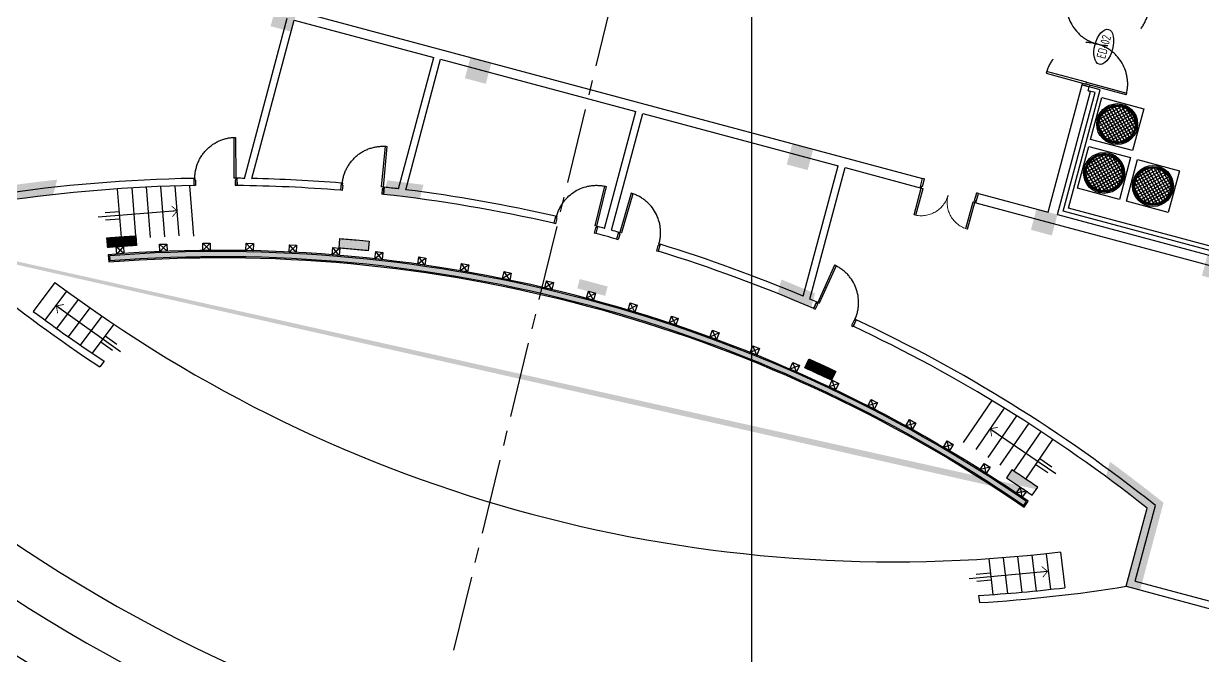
# Model space of a CAD drawing. Header units: inches. Extents: x 6322 to 85903, y -36042 to 7673.
# Drawn here: x 66596 to 67576, y 1919 to 2444 of the extents above; entities that cross this region are included whole.
import ezdxf
from ezdxf.enums import TextEntityAlignment as Align

# ---------------------------------------------------------------- set-up
doc = ezdxf.new("R2010")
doc.units = ezdxf.units.IN
doc.header["$LTSCALE"] = 10
for name, pattern in [('Amconstr', [9999, 9999, 0]), ('CENTER', [2, 1.25, -0.25, 0.25, -0.25]), ('HIDDEN', [9.524999999999995, 6.349999999999998, -3.174999999999998])]:
    doc.linetypes.add(name, pattern=pattern)
for name, color, linetype in [('06--LINE-1', 9, 'Continuous'), ('06--LINE-2', 2, 'Continuous'), ('06--LINE-3', 3, 'Continuous'), ('08--WINREF', 7, 'Continuous'), ('08--WINREF-1', 1, 'Continuous'), ('E--CONCRETE-1', 6, 'Continuous'), ('E--CONCRETE-SHADE', 253, 'Continuous'), ('F--BLOCKWALL-3', 4, 'Continuous'), ('H--CLADDING-1', 1, 'Continuous'), ('HATCH', 251, 'Continuous'), ('L--DOORS-1', 1, 'Continuous'), ('M--STAIR', 2, 'Continuous'), ('ROAD CL', 251, 'CENTER'), ('WALL', 4, 'Continuous')]:
    doc.layers.add(name, color=color, linetype=linetype)
doc.layers.add('OPENING', color=2, linetype='Continuous', lineweight=15)
doc.styles.add('ISO', font='isocp2.shx', dxfattribs={"width": 0.8})
doc.styles.add('STANDARD BLOWUP', font='times.ttf', dxfattribs={"width": 0.85})
doc.dimstyles.new('3-32', dxfattribs={"dimscale": 1.5, "dimtxt": 8, "dimasz": 3, "dimexe": 4, "dimexo": 4, "dimgap": 3, "dimtad": 1, "dimdec": 0, "dimzin": 3, "dimdsep": 46, "dimlunit": 4, "dimtxsty": 'STANDARD BLOWUP', "dimblk": 'DOT', "dimcen": 0.09375, "dimclrd": 8, "dimclre": 8, "dimclrt": 2, "dimadec": 0, "dimazin": 0, "dimtfac": 1, "dimtdec": 0, "dimtix": 1, "dimtofl": 0, "dimtmove": 2, "dimatfit": 0, "dimldrblk": 'DIM AERO', "dimfxl": 0.1875, "dimfrac": 2, "dimtolj": 1, "dimtzin": 3, "dimarcsym": 0})

# ---------------------------------------------------------------- blocks, each defined once
blk = doc.blocks.new('D36')
for p, q in [((0, 0), (1, 0)), ((0, 0), (0, -6)), ((1, 0), (1.000000000000025, -1.5)), ((0, -6), (1.500000000000025, -6)), ((1.000000000000025, -1.5), (1.5, -1.5)), ((1.500000000000025, -1.5), (1.5, -6)), ((34.49999999999999, -1.5), (34.49999999999999, -6)), ((34.49999999999999, -1.5), (35, -1.5)), ((34.50000000000004, -6), (36, -6)), ((35, -9e-16), (35, -1.5)), ((35, -9e-16), (36, -9e-16)), ((36, -9e-16), (36, -6))]:
    blk.add_line(p, q)
for points in [[(1, 34), (1, 0), (2.5, 0)], [(2.500000000000023, 33.96689564855757), (2.5, 0)]]:
    blk.add_lwpolyline(points)
at = {"color": 8, "linetype": 'HIDDEN'}
blk.add_arc((1, 0), 34, 0, 90, dxfattribs=at)
blk = doc.blocks.new('DD72')
for points in [[(1.500000000000025, 31.49999999999999), (1.500000000000025, -3), (3.000000000000023, -3), (3.00000000000005, 31.46737587922815)], [(70.5, 31.49999999999999), (70.5, -3), (69, -3), (68.99999999999997, 31.46737587922815)]]:
    blk.add_lwpolyline(points)
for points in [[(1.500000000000025, -6), (0, -6), (0, 0), (1.500000000000025, 0)], [(72, 0), (70.5, 0), (70.5, -6), (72, -6)]]:
    blk.add_lwpolyline(points, close=True)
at = {"color": 8, "linetype": 'HIDDEN'}
for points in [[(1.500000000000025, -37.5), (1.500000000000025, -3), (3.000000000000023, -3), (3.00000000000005, -37.46737587922815)], [(70.5, -37.5), (70.5, -3), (69, -3), (68.99999999999997, -37.46737587922815)]]:
    blk.add_lwpolyline(points, dxfattribs=at)
for centre, start, end in [((1.500000000000027, -3), 270, 90), ((70.5, -3), 90, 270)]:
    blk.add_arc(centre, 34.49999999999999, start, end, dxfattribs=at)
blk = doc.blocks.new('*U202')
at = {"layer": 'H--CLADDING-1'}
for p, q in [((6.000000000004849, -5.20375e-11), (11.9999999899472, 6.060607606409527)), ((5.999999999985898, 6.015151611689791), (12.00000000002578, 2.50826e-11))]:
    blk.add_line(p, q, dxfattribs=at)
blk.add_lwpolyline([(12.00000000000642, 6.060607606507231), (12.00000000002578, 2.50826e-11), (6.000000000004849, -5.20375e-11), (5.999999999985898, 6.015151611689791)], close=True, dxfattribs=at)
blk = doc.blocks.new('*U201')
at = {"color": 0, "linetype": 'ByBlock', "lineweight": -2}
for p, rotation in [((623975.3152037442, -180935.3626000223), 108.5420449556431), ((623986.2469837008, -180969.6612590429), 106.8145340155504), ((623996.139821421, -181004.2738808084), 105.0870230754574), ((624004.9847243244, -181039.169002477), 103.3595121353645), ((624012.7736524022, -181074.314904415), 101.6320011952716), ((624019.4995255261, -181109.6796390295), 99.90449025517871), ((624025.1562298832, -181145.2310598092), 98.17697931508579), ((624029.7386235348, -181180.9368505448), 96.44946837499329), ((624033.2425410891, -181216.7645547053), 94.72195743490079), ((624035.664797488, -181252.6816049402), 92.99444649480851), ((624037.003190903, -181288.6553526835), 91.26693555471581), ((624037.2565047356, -181324.6530978315), 89.53942461462331), ((624036.4245087237, -181360.6421184666), 87.81191367453083), ((624034.5079591508, -181396.5897006018), 86.08440273443813), ((624031.508598159, -181432.4631679179), 84.35689179434542), ((624027.4291521645, -181468.2299114657), 82.6293808542527), ((624022.27332938, -181503.857419308), 80.90186991416043), ((624016.0458164437, -181539.3133060726), 79.17435897406793), ((624008.7522741593, -181574.5653423908), 77.44684803397524), ((624000.3993323501, -181609.5814841938), 75.71933709388252), ((623990.9945838324, -181644.3299018406), 73.99182615378982), ((623980.5465775141, -181678.7790090512), 72.26431521369712), ((623969.0648106235, -181712.8974916186), 70.5368042736042)]:
    blk.add_blockref('*U202', p, dxfattribs=dict(at, rotation=rotation))
blk = doc.blocks.new('COL30')
at = {"layer": 'E--CONCRETE-SHADE'}
h = blk.add_hatch(dxfattribs=at)
h.set_pattern_fill('ANSI37', color=256, scale=20)
h.set_pattern_definition([(45, (0, 0), (-1.767766952966368, 1.767766952966368), []), (135, (0, 0), (-1.767766952966368, -1.767766952966368), [])])
edge = h.paths.add_edge_path()
edge.add_arc((-9e-16, 0), 15, 0, 360)
at = {"layer": '06--LINE-1', "linetype": 'ByBlock'}
for radius in [17, 16, 15.5]:
    blk.add_circle((0, 0), radius, dxfattribs=at)
at = {"layer": '06--LINE-2'}
blk.add_lwpolyline([(-18, 18), (18, 18), (18, -18), (-18, -18)], close=True, dxfattribs=at)
at = {"layer": 'E--CONCRETE-1'}
blk.add_circle((0, 0), 15, dxfattribs=at)
blk = doc.blocks.new('CUR-WALL')
at = {"layer": '08--WINREF-1'}
blk.add_ellipse((0, 0), major_axis=(499.9999899999512, 0), ratio=0.5000000000000001, dxfattribs=at)
at = {"layer": '08--WINREF', "style": 'ISO', "width": 0.8}
blk.add_attdef('CUR-WALL', text='', height=249.9999949999756, dxfattribs=at).set_placement((0, -1.81899e-11), align=Align.MIDDLE)
blk = doc.blocks.new('_Dot')
at = {"color": 0, "linetype": 'ByBlock', "lineweight": -2}
blk.add_line((-0.5, 0), (-1, 0), dxfattribs=at)
at = {"color": 0, "linetype": 'ByBlock', "const_width": 0.5}
blk.add_lwpolyline([(-0.25, 0, 1), (0.25, 0, 1)], format="xyb", close=True, dxfattribs=at)
blk = doc.blocks.new('DIM AERO')
blk.add_line((0, 0), (-1.209801359381994, 0))
at = {"color": 0, "linetype": 'ByBlock', "const_width": 0.15}
blk.add_lwpolyline([(-1, -1), (0, 0), (-1, 1)], dxfattribs=at)
blk = doc.blocks.new('A$C43620445')
at = {"color": 8, "linetype": 'HIDDEN'}
for centre, start, end in [((22.99997921788599, 46.99998246831819), 180, 270), ((22.99997921788599, 0.9999824683181942), 90, 180)]:
    blk.add_arc(centre, 23, start, end, dxfattribs=at)
at = {"layer": 'L--DOORS-1'}
for p, q in [((22.99997921788599, 47.99998246831819), (30.99997921800241, 47.99998246831819)), ((22.99997921788599, 46.99998246831819), (22.99997921788599, 47.99998246831819)), ((22.99997921788599, 46.99998246831819), (24.49997921788599, 46.99998246831819)), ((24.49997921788599, 46.49998246831819), (24.49997921788599, 46.99998246831819)), ((24.49997921788599, 46.49998246831819), (30.99997921800241, 46.49998246831819)), ((30.99997921800241, 46.49998246831819), (30.99997921800241, 47.99998246831819)), ((22.99997921788599, -1.753168180584908e-05), (22.99997921788599, 0.9999824683181942)), ((22.99997921788599, 0.9999824683181942), (24.49997921788599, 0.9999824683181942)), ((24.49997921788599, 0.9999824683181942), (24.49997921788599, 1.499982468318194)), ((24.49997921788599, 1.499982468318194), (30.99997921800241, 1.499982468318194)), ((30.99997921800241, -1.753168180584908e-05), (30.99997921800241, 1.499982468318194)), ((22.99997921788599, -1.753168180584908e-05), (30.99997921800241, -1.753168180584908e-05))]:
    blk.add_line(p, q, dxfattribs=at)
for points in [[(-2.078211400657892e-05, 46.99998246831819), (22.99997921788599, 46.99998246831819), (22.99997921788599, 45.49998246831819)], [(0.0489443828118965, 45.49998246831819), (22.99997921788599, 45.49998246831819)], [(-2.078211400657892e-05, 0.9999824683181942), (22.99997921788599, 0.9999824683181942), (22.99997921788599, 2.499982468318194)], [(0.0489443828118965, 2.499982468318194), (22.99997921788599, 2.499982468318194)]]:
    blk.add_lwpolyline(points, dxfattribs=at)
blk = doc.blocks.new('A$C2b783d29')
at = {"layer": 'HATCH'}
h = blk.add_hatch(dxfattribs=at)
h.set_pattern_fill('ANSI31', color=256)
h.set_pattern_definition([(45, (-635246.3664659212, 172387.9338582636), (-0.0883883476483184, 0.0883883476483185), [])])
h.paths.add_polyline_path([(246.4999999987194, 1665.179221980623), (246.4999999987194, 1695.179221980623), (258.4999999987194, 1695.179221980623), (258.4999999987194, 1665.179221980623)])
h.paths.add_polyline_path([(246.4999999987194, 1459.679233626521), (246.4999999987194, 1489.679233626521), (258.4999999987194, 1489.679233626521), (258.4999999987194, 1459.679233626521)])
h.paths.add_polyline_path([(246.4999999982538, 1330.84588837545), (246.4999999982538, 1360.84588837545), (258.4999999982538, 1360.84588837545), (258.4999999982538, 1330.84588837545)])
h.paths.add_polyline_path([(246.4999999982538, 719.5125551765959), (246.4999999982538, 749.5125551765959), (258.4999999982538, 749.5125551765959), (258.4999999982538, 719.5125551765959)])
h.paths.add_polyline_path([(246.499999998603, 385.1792219791096), (246.499999998603, 415.1792219791096), (258.499999998603, 415.1792219791096), (258.499999998603, 385.1792219791096)])
edge = h.paths.add_edge_path()
edge.add_arc((693.9840206651716, 1040.179221983621), 1194.0000002085, 359.4241533257825, 360.0000000001298)
edge.add_arc((693.9840252458816, 1040.179222000676), 1193.99999562779, 359.9999999993115, 360.5758466758764)
edge.add_line((1887.923717843252, 1052.179221986415), (1895.924119214644, 1052.179221986415))
edge.add_arc((693.9840163842309, 1040.179221960105), 1202.00000448944, 9.059135663846973e-10, 0.5720139556261188, ccw=False)
edge.add_arc((2988.069462871295, 1034.179221982718), 1092.101924100083, 179.6852158221479, 180.314784177852)
edge.add_line((1895.984020873671, 1028.179221986327), (1887.923717843485, 1028.179221986327))
edge = h.paths.add_edge_path()
edge.add_line((1869.026823618915, 1252.099989523325), (1876.899807221955, 1253.51989416359))
edge.add_arc((693.9840204960201, 1040.179221920465), 1202.000000382107, 9.574124062575777, 10.223481627713284, ccw=False)
edge.add_arc((693.9840260014171, 1040.179222818493), 1201.99999480403, 9.055294267303395, 9.57412406401329, ccw=False)
edge.add_line((1881.003387809731, 1229.359090143407), (1873.103092522244, 1228.099989523325))
edge.add_arc((693.9840182695771, 1040.179221548402), 1194.000002639578, 9.055294269088625, 9.638882286208437)
edge.add_arc((693.9840209453832, 1040.179221987637), 1193.999999928002, 9.638882286928089, 10.22348162836149)
h.paths.add_polyline_path([(546.5, 902.6791611286462), (564.5, 902.6791611286462), (564.5, 884.6791611286462), (546.5, 884.6791611286462)])
h.paths.add_polyline_path([(546.4999999951106, 743.5125547708303), (564.4999999951106, 743.5125547708303), (564.4999999951106, 725.5125547708303), (546.4999999951106, 725.5125547708303)])
h.paths.add_polyline_path([(546.4999999951106, 604.1792219799245), (564.4999999951106, 604.1792219799245), (564.4999999951106, 586.1792219798081), (546.4999999951106, 586.1792219798081)])
h.paths.add_polyline_path([(546.5, 1177.679221573402), (564.5, 1177.679221573402), (564.5, 1195.679221573519), (546.5, 1195.679221573519)])
h.paths.add_polyline_path([(546.4999999951106, 1336.84588837545), (564.4999999951106, 1336.84588837545), (564.4999999951106, 1354.845888375508), (546.4999999951106, 1354.845888375508)])
h.paths.add_polyline_path([(546.4999999951106, 1504.012555177731), (564.4999999951106, 1504.012555177731), (564.4999999951106, 1522.012555177731), (546.4999999951106, 1522.012555177731)])
h.paths.add_polyline_path([(246.4999999981374, 1169.67922157314), (246.4999999981374, 1181.67922157314), (302.4999546227045, 1181.67922157314), (302.4999546227045, 1169.67922157314)])
h.paths.add_polyline_path([(246.4999999981374, 898.6791611283261), (246.4999999981374, 910.6791611283261), (302.4999546227045, 910.6791611283261), (302.4999546227045, 898.6791611283261)])
h.paths.add_polyline_path([(2029.499999998137, 385.1792215720343), (2050.499999998137, 385.1792215720343), (2050.499999998137, 406.1792215720343), (2029.499999998137, 406.1792215720343)])
h.paths.add_polyline_path([(2029.499999998021, 1695.179221979924), (2050.499999998021, 1695.179221979924), (2050.499999998021, 1674.179221979924), (2029.499999998021, 1674.179221979924)])
h.paths.add_polyline_path([(1843.494646061794, 1695.179221979924), (1864.49464606191, 1695.179221979924), (1864.49464606191, 1674.179221979924), (1843.494646061794, 1674.179221979924)])
h.paths.add_polyline_path([(1574.497323030839, 1695.179221979924), (1595.497323030839, 1695.179221979924), (1595.497323030839, 1674.179221979924), (1574.497323030839, 1674.179221979924)])
h.paths.add_polyline_path([(1403.00002662302, 1695.179221979924), (1424.00002662302, 1695.179221979924), (1424.00002662302, 1674.179221979924), (1403.00002662302, 1674.179221979924)])
h.paths.add_polyline_path([(1235.000026623136, 1695.179221979924), (1256.000026623136, 1695.179221979924), (1256.000026623136, 1674.179221979924), (1235.000026623136, 1674.179221979924)])
h.paths.add_polyline_path([(1067.000026622904, 1695.179221979924), (1088.000026622904, 1695.179221979924), (1088.000026622904, 1674.179221979924), (1067.000026622904, 1674.179221979924)])
h.paths.add_polyline_path([(899.0000266229035, 1695.179221979924), (920.00002662302, 1695.179221979924), (920.00002662302, 1674.179221979924), (899.0000266229035, 1674.179221979924)])
h.paths.add_polyline_path([(731.00002662302, 1695.179221979924), (752.00002662302, 1695.179221979924), (752.00002662302, 1674.179221979924), (731.00002662302, 1674.179221979924)])
h.paths.add_polyline_path([(546.4999999981374, 1695.179221979924), (567.4999999981374, 1695.179221979924), (567.4999999981374, 1674.179221979924), (546.4999999981374, 1674.179221979924)])
h.paths.add_polyline_path([(1843.494646061794, 385.1792215720343), (1864.49464606191, 385.1792215720343), (1864.49464606191, 406.1792215720343), (1843.494646061794, 406.1792215720343)])
h.paths.add_polyline_path([(1574.497323030839, 385.1792215720343), (1595.497323030839, 385.1792215720343), (1595.497323030839, 406.1792215720343), (1574.497323030839, 406.1792215720343)])
h.paths.add_polyline_path([(1403.00002662302, 385.1792215720343), (1424.00002662302, 385.1792215720343), (1424.00002662302, 406.1792215720343), (1403.00002662302, 406.1792215720343)])
h.paths.add_polyline_path([(1235.000026623136, 385.1792215720343), (1256.000026623136, 385.1792215720343), (1256.000026623136, 406.1792215720343), (1235.000026623136, 406.1792215720343)])
h.paths.add_polyline_path([(1067.000026622904, 385.1792215720343), (1088.000026622904, 385.1792215720343), (1088.000026622904, 406.1792215720343), (1067.000026622904, 406.1792215720343)])
h.paths.add_polyline_path([(899.0000266229035, 385.1792215720343), (920.00002662302, 385.1792215720343), (920.00002662302, 406.1792215720343), (899.0000266229035, 406.1792215720343)])
h.paths.add_polyline_path([(731.00002662302, 385.1792215720343), (752.00002662302, 385.1792215720343), (752.00002662302, 406.1792215720343), (731.00002662302, 406.1792215720343)])
h.paths.add_polyline_path([(546.4999999981374, 385.1792215720343), (567.4999999981374, 385.1792215720343), (567.4999999981374, 406.1792215720343), (546.4999999981374, 406.1792215720343)])
h.paths.add_polyline_path([(246.4999999982538, 592.1792219790223), (246.4999999982538, 622.1792219791096), (258.4999999982538, 622.1792219791096), (258.4999999982538, 592.1792219790223)])
h.paths.add_polyline_path([(2032.499999998254, 535.3642474251101), (2032.499999998254, 553.3642474251101), (2050.499999998254, 553.3642474251101), (2050.499999998254, 535.3642474251101)])
h.paths.add_polyline_path([(2032.499999998137, 682.5492728711397), (2032.499999998137, 700.5492728711397), (2050.499999998137, 700.5492728711397), (2050.499999998137, 682.5492728711397)])
h.paths.add_polyline_path([(2032.499999998021, 892.6792219790223), (2032.499999998021, 910.6792219790223), (2050.499999998021, 910.6792219790223), (2050.499999998021, 892.6792219790223)])
h.paths.add_polyline_path([(2032.499999998021, 1169.67922157314), (2032.499999998021, 1187.67922157314), (2050.499999998021, 1187.67922157314), (2050.499999998021, 1169.67922157314)])
h.paths.add_polyline_path([(2032.499999998021, 1336.84588837545), (2032.499999998021, 1354.84588837545), (2050.499999998021, 1354.84588837545), (2050.499999998021, 1336.84588837545)])
h.paths.add_polyline_path([(2032.499999998021, 1504.012555177498), (2032.499999998021, 1522.012555177498), (2050.499999998021, 1522.012555177498), (2050.499999998021, 1504.012555177498)])
h.paths.add_polyline_path([(2520.926173947402, 1572.718912378827), (2520.926173947402, 1560.718912378827), (2544.926173947402, 1560.718912378827), (2544.926173947402, 1572.718912378827)])
h.paths.add_polyline_path([(2341.4892921258, 1151.04927287114), (2341.4892921258, 1091.549272871023), (2307.499999998021, 1091.549272871023), (2307.499999998021, 1079.549272871023), (2353.489292125916, 1079.549272871023), (2353.489292125916, 1151.04927287114), (2353.489292125916, 1163.04927287114), (2341.4892921258, 1163.04927287114)])
h.paths.add_polyline_path([(2353.489292125916, 607.0492728710233), (2341.4892921258, 607.0492728710233), (2341.4892921258, 682.5492728711397), (2307.499999998021, 682.5492728711397), (2307.499999998021, 694.5492728710233), (2353.489292125916, 694.5492728710233)])
edge = h.paths.add_edge_path()
edge.add_arc((693.984020682401, 1040.179222056729), 1254.000000206436, 336.260876595509, 338.823384834376)
edge.add_line((1863.303053473588, 587.1792219791096), (1850.424680829747, 587.1792219791096))
edge.add_line((1850.424680829747, 587.1792219791096), (1834.021778993658, 547.3527717345278))
edge.add_line((1834.021778993658, 547.3527717345278), (1766.764690572396, 547.3527503783407))
edge.add_line((1766.764690572396, 547.3527503783407), (1766.764690572396, 535.3527503783407))
edge.add_line((1766.764690572396, 535.3527503783407), (1841.880468787858, 535.3527717345278))
edge = h.paths.add_edge_path()
edge.add_arc((693.9840205854271, 1040.179221859638), 1254.000000311948, 21.176615165802787, 23.739123404446786, ccw=False)
edge.add_line((1863.303053473588, 1493.179221979022), (1850.424680829979, 1493.179221979022))
edge.add_line((1850.424680829979, 1493.179221979022), (1834.021778993658, 1533.0056722234))
edge.add_line((1834.021778993658, 1533.0056722234), (1766.764690572396, 1533.005693579616))
edge.add_line((1766.764690572396, 1533.005693579616), (1766.764690572396, 1545.005693579616))
edge.add_line((1766.764690572396, 1545.005693579616), (1841.880468787858, 1545.0056722234))
h.paths.add_polyline_path([(2543.397323029349, 1151.049272869539), (2543.397323029349, 1163.049272869539), (2507.397323029232, 1163.049272869539), (2507.397323029232, 1151.049272869539)])
h.paths.add_polyline_path([(2543.397323029349, 607.049272869539), (2543.397323029349, 619.049272869539), (2507.397323029232, 619.049272869539), (2507.397323029232, 607.049272869539)])
h.paths.add_polyline_path([(2438.926173949963, 1540.718912378652), (2450.926173949963, 1540.718912378652), (2450.926173949963, 1576.71891237871), (2438.926173949963, 1576.71891237871)])
h.paths.add_polyline_path([(2543.397323029349, 1429.956452137034), (2543.397323029349, 1441.956452137034), (2507.397323029232, 1441.956452137034), (2507.397323029232, 1429.956452137034)])
h.paths.add_polyline_path([(2434.499848028994, 781.9046054607024), (2434.499408695148, 790.0121111896296), (2464.499408695148, 790.067368304939), (2464.499860846205, 781.9905690079322)])
h.paths.add_polyline_path([(1775.926173947984, 1846.179221979022), (1775.926173947984, 1834.179221979022), (1805.926173947984, 1834.179221979022), (1805.926173947984, 1846.179221979022)], flags=17)
h.paths.add_polyline_path([(2420.926173949032, 1846.179221979022), (2420.926173949032, 1834.179221979022), (2450.926173949149, 1834.179221979022), (2450.926173949149, 1846.179221979022)])
h.paths.add_polyline_path([(1141.499999999418, 1877.818912379036), (1153.499999999418, 1877.818912379036), (1153.499999999418, 1907.818912379036), (1141.499999999418, 1907.818912379036)])
h.paths.add_polyline_path([(1554.339675638126, 1877.818912379094), (1566.339675638126, 1877.818912379094), (1566.339675638126, 1907.818912379094), (1554.339675638126, 1907.818912379094)])
h.paths.add_polyline_path([(470.4999999973224, 385.1792219791096), (470.4999999973224, 397.1792219791096), (440.4999999973224, 397.1792219791096), (440.4999999973224, 385.1792219791096)])
h.paths.add_polyline_path([(462.4898635274731, 574.179221979226), (474.4898635274731, 574.179221979226), (474.4898635274731, 604.179221979226), (462.4898635274731, 604.179221979226)])
h.paths.add_polyline_path([(2635.397323029581, 1241.502862504043), (2647.397323029581, 1241.502862504043), (2647.397323029581, 1271.502862504043), (2635.397323029581, 1271.502862504043)])
h.paths.add_polyline_path([(2635.397323029814, 1417.956452136714), (2647.397323029814, 1417.956452136714), (2647.397323029814, 1447.956452136714), (2635.397323029814, 1447.956452136714)])
h.paths.add_polyline_path([(2647.397323029581, 1560.718912379525), (2647.397323029581, 1572.718912379525), (2609.397323029581, 1572.718912379525), (2609.397323029581, 1560.718912379525)])
h.paths.add_polyline_path([(2438.926173949963, 1683.179221979604), (2450.926173949963, 1683.179221979604), (2450.926173949963, 1713.179221979604), (2438.926173949963, 1713.179221979604)])
h.paths.add_polyline_path([(2438.926173949963, 1429.956452136015), (2450.926173949963, 1429.956452136015), (2450.926173949963, 1459.956452136015), (2438.926173949963, 1459.956452136015)])
h.paths.add_polyline_path([(2308.49999999709, 1429.956452136714), (2320.49999999709, 1429.956452136714), (2320.49999999709, 1459.956452136714), (2308.49999999709, 1459.956452136714)])
h.paths.add_polyline_path([(2170.500052776188, 1079.549272870907), (2182.500052776071, 1079.549272870907), (2182.500052776071, 1109.549272870907), (2170.500052776188, 1109.549272870907)])
h.paths.add_polyline_path([(2170.50005277642, 1429.956452138402), (2182.50005277642, 1429.956452138402), (2182.50005277642, 1459.956452138402), (2170.50005277642, 1459.956452138402)])
h.paths.add_polyline_path([(2170.50005277642, 1564.718912379292), (2182.50005277642, 1564.718912379292), (2182.50005277642, 1594.718912379292), (2170.50005277642, 1594.718912379292)])
h.paths.add_polyline_path([(2308.500050353585, 1665.179199620121), (2320.500050353585, 1665.179199620121), (2320.500050353585, 1695.179199620121), (2308.500050353585, 1695.179199620121)])
h.paths.add_polyline_path([(750.5000266229035, 1143.679220355232), (732.5000266229035, 1143.679220355232), (732.5000266229035, 1125.679220355116), (750.5000266229035, 1125.679220355116)])
h.paths.add_polyline_path([(900.5000266229035, 1143.679220355232), (918.5000266229035, 1143.679220355232), (918.5000266229035, 1125.679220355116), (900.5000266229035, 1125.679220355116)])
h.paths.add_polyline_path([(750.5000266229035, 936.6792227913393), (732.5000266229035, 936.6792227913393), (732.5000266229035, 954.6792227912229), (750.5000266229035, 954.6792227912229)])
h.paths.add_polyline_path([(900.5000266229035, 936.6792227913393), (918.5000266229035, 936.6792227913393), (918.5000266229035, 954.6792227912229), (900.5000266229035, 954.6792227912229)])
h.paths.add_polyline_path([(1068.500026622904, 936.6792227913393), (1086.500026622904, 936.6792227913393), (1086.500026622904, 954.6792227912229), (1068.500026622904, 954.6792227912229)])
h.paths.add_polyline_path([(1068.500026622904, 1143.679219543206), (1086.500026622904, 1143.679219543206), (1086.500026622904, 1125.679219543206), (1068.500026622904, 1125.679219543206)])
h.paths.add_polyline_path([(2434.49986061349, 988.1065176783304), (2434.499408695148, 980.089105229621), (2464.499408695148, 980.089105229621), (2464.49986061349, 988.1065176783304)])
h.paths.add_polyline_path([(2170.50005277642, 1665.179221979022), (2182.50005277642, 1665.179221979022), (2182.50005277642, 1695.179221979022), (2170.50005277642, 1695.179221979022)])
h.paths.add_polyline_path([(1342.089675640455, 1907.818912379094), (1342.089675640455, 1895.818912379094), (1372.089675640455, 1895.818912379094), (1372.089675640455, 1907.818912379094)])
h.paths.add_polyline_path([(2251.426173948101, 1837.179221979226), (2251.426173947984, 1878.179221979226), (2218.426173948101, 1878.179221979226), (2218.426173948101, 1894.258092085249), (2210.426173948101, 1894.258092085249), (2210.426173948101, 1870.17922197911), (2243.426173948101, 1870.179221979226), (2243.426173948101, 1837.179221979226)])
h.paths.add_polyline_path([(1969.426173947868, 1837.179221979226), (1969.426173947984, 1878.179221979226), (2002.426173947868, 1878.179221979226), (2002.426173947868, 1894.258092085249), (2010.426173947868, 1894.258092085249), (2010.426173947868, 1870.17922197911), (1977.426173947868, 1870.179221979226), (1977.426173947868, 1837.179221979226)])
h.paths.add_polyline_path([(1921.695734319743, 1227.920469467936), (1933.835759509006, 1227.920469467936), (1938.039412188693, 1197.920469467936), (1925.940817522933, 1197.920469467936)])
h.paths.add_polyline_path([(1926.893022903707, 890.1812462819216), (1938.980406396789, 890.1792218647315), (1934.998122327845, 860.1792220005009), (1922.871060486417, 860.1774334555084)])
edge = h.paths.add_edge_path()
edge.add_line((1788.356315467157, 2046.382997270528), (1799.711668638047, 2042.503310904809))
edge.add_arc((2110.5, 1936.318920675869), 328.4273308344466, 161.1366803753609, 166.1360468971127)
edge.add_line((1791.640602744999, 2015.015784788848), (1779.955221175915, 2017.742368098465))
edge.add_arc((2050.531689129653, 1953.927205484797), 277.9999999815278, 160.5748704818734, 166.7293645671791, ccw=False)
edge = h.paths.add_edge_path()
edge.add_arc((2057.921654181904, 1970.108971779468), 277.9999999815694, 144.2112341186329, 150.3657282039378, ccw=False)
edge.add_line((1832.414031911525, 2132.682992729038), (1842.216379532474, 2125.76128823866))
edge.add_arc((2110.500000000815, 1936.318920674123), 328.427330835998, 144.7730440116497, 149.7724105334045)
edge.add_line((1826.728117504506, 2101.661082098726), (1816.284243282164, 2107.56937205352))
edge = h.paths.add_edge_path()
edge.add_line((1884.80514252733, 2174.911340818013), (1876.44887622958, 2183.522682903626))
edge.add_arc((2069.571204116102, 1983.553269089723), 277.9999999809889, 127.8475977550209, 134.0020918403254, ccw=False)
edge.add_line((1899.000619649538, 2203.074738892028), (1906.455833812943, 2193.671771609719))
edge.add_arc((2110.499999999185, 1936.318920674035), 328.4273308349401, 128.4094076479508, 133.4087741697061)
edge = h.paths.add_edge_path()
edge.add_arc((2084.536561678513, 1993.170920403121), 277.9999999816663, 111.48396139097551, 117.63845547628, ccw=False)
edge.add_line((1982.721629348001, 2251.855515121017), (1987.225732940249, 2240.733057534526))
edge.add_arc((2110.499999998952, 1936.318920671794), 328.4273308370397, 112.0457712842633, 117.0451378060177)
edge.add_line((1961.166622643359, 2228.83226062113), (1955.574939268408, 2239.449015115504))
edge = h.paths.add_edge_path()
edge.add_line((2076.794482709258, 2275.073393036524), (2077.98258004419, 2263.132520511717))
edge.add_arc((2110.499999999302, 1936.318920673511), 328.4273308355199, 95.68213492097289, 100.6815014427277)
edge.add_line((2049.62620487297, 2259.055489265709), (2047.252109353198, 2270.817549860047))
edge.add_arc((2101.605322604068, 1998.18276081307), 277.9999999809068, 95.12032502735423, 101.27481911266051, ccw=False)
edge = h.paths.add_edge_path()
edge.add_arc((2110.499999997206, 1936.318920672027), 328.427330836987, 79.31849855715495, 84.31786507890978)
edge.add_line((2143.017419953248, 2263.132520511601), (2144.053247388103, 2275.086995008023))
edge.add_arc((2119.394677394303, 1998.182760812517), 277.9999999811853, 78.75668866387929, 84.91118274918409, ccw=False)
edge.add_line((2173.597956626909, 2270.847398251935), (2171.373795124353, 2259.055489265505))
edge = h.paths.add_edge_path()
edge.add_arc((2110.499999995925, 1936.318920672551), 328.4273308368816, 62.95486219351201, 67.95422871526513)
edge.add_line((2233.77426705719, 2240.733057534118), (2238.136100868462, 2251.911465504934))
edge.add_arc((2136.463438319974, 1993.170920402335), 277.9999999814545, 62.39305230027759, 68.54754638558347, ccw=False)
edge.add_line((2265.28960935655, 2239.51989573153), (2259.833377353963, 2228.832260620518))
edge = h.paths.add_edge_path()
edge.add_line((2314.54416618438, 2193.671771609021), (2321.878636537469, 2203.168504921021))
edge.add_arc((2151.428795883199, 1983.553269088268), 277.9999999800163, 46.02941593643777, 52.18391002174292, ccw=False)
edge.add_line((2344.441128504928, 2183.628853417817), (2336.19485746976, 2174.911340816994))
edge.add_arc((2110.499999994296, 1936.318920673104), 328.4273308374148, 46.59122582980778, 51.59059235156198)
edge = h.paths.add_edge_path()
edge.add_arc((2110.499999994994, 1936.318920675694), 328.4273308354552, 30.22758946611011, 35.22695598786399)
edge.add_line((2378.783620464383, 2125.761288237612), (2388.49653219094, 2132.806978037202))
edge.add_arc((2163.078345817397, 1970.108971776033), 277.9999999807497, 29.66577957312211, 35.820273658426686, ccw=False)
edge.add_line((2404.640128723579, 2107.702231162315), (2394.271882492118, 2101.66108209762))
edge = h.paths.add_edge_path()
edge.add_arc((2110.499999994994, 1936.318920676014), 328.4273308354541, 13.86395310258246, 18.86331962433756)
edge.add_line((2421.288331358461, 2042.503310903645), (2432.592802115483, 2046.527157305478))
edge.add_arc((2170.468310867785, 1953.927205484186), 277.9999999805216, 13.302143209110227, 19.456637294411223, ccw=False)
edge.add_line((2441.009645031183, 2017.891152346914), (2429.359397251392, 2015.015784787538))
edge = h.paths.add_edge_path()
edge.add_arc((2674.911375394673, 886.0227188216231), 277.0265544061267, 86.93766632979076, 90.00290636797355)
edge.add_line((2674.897323031444, 1163.049272871343), (2635.397323031793, 1163.049272871343))
edge.add_line((2635.397323031793, 1163.049272871343), (2635.397323031793, 1151.049272871343))
edge.add_line((2635.397323031793, 1151.049272871343), (2674.897323031444, 1151.049272871373))
edge.add_arc((2674.888213151018, 884.3652383896697), 266.6840346372988, 86.95136882119442, 89.99804278609668, ccw=False)
edge.add_line((2689.071416378138, 1150.671849416598), (2689.710788231459, 1162.653680982126))
edge = h.paths.add_edge_path()
edge.add_arc((2678.897323026787, 885.0492728583922), 266.0000000137575, 68.94549226814516, 75.05450773165674)
edge.add_line((2747.498724317062, 1142.050922168914), (2750.593741067103, 1153.644920197054))
edge.add_arc((2678.868212597794, 884.9595776585338), 278.0941652197028, 68.94653406845867, 75.0534325719367, ccw=False)
edge.add_line((2778.770474094315, 1144.489735592244), (2774.459402825218, 1133.290866697818))
edge = h.paths.add_edge_path()
edge.add_arc((2678.897323024343, 885.0492728601675), 266.0000000132644, 50.94549226841156, 57.05450773192749)
edge.add_line((2823.559009966557, 1108.273367299116), (2830.085288238013, 1118.343501900003))
edge.add_arc((2678.841920019593, 884.972963275417), 278.0941652174346, 50.94653406837563, 57.053432571851374, ccw=False)
edge.add_line((2854.053846161813, 1100.929314572422), (2846.493132933159, 1091.610751621425))
edge = h.paths.add_edge_path()
edge.add_arc((2678.897323020967, 885.0492728622339), 266.0000000138982, 32.94549226851423, 39.05450773202612)
edge.add_line((2885.458801781409, 1052.645082773146), (2894.777503986144, 1060.205619009328))
edge.add_arc((2678.821050675004, 884.9938186060172), 278.0941652162025, 32.94653406833811, 39.05343257181562, ccw=False)
edge.add_line((2912.191677358234, 1036.237050946424), (2902.12141745945, 1029.710959806544))
edge = h.paths.add_edge_path()
edge.add_line((2927.13891685789, 980.6113526653207), (2938.337863496621, 984.9222125727101))
edge.add_arc((2678.807647397043, 885.020102185721), 278.0941652183084, 14.946534068106928, 21.053432571581595, ccw=False)
edge.add_line((2947.493031695718, 956.7454742150148), (2935.898972328985, 953.6506741571357))
edge.add_arc((2678.897323018173, 885.049272866192), 266.0000000142084, 14.94549226844055, 21.05450773195158)
edge = h.paths.add_edge_path()
edge.add_arc((2678.803022197098, 885.0492411949963), 278.0941652185612, -3.0534659317452224, 3.0534325717304114, ccw=False)
edge.add_line((2956.502366652945, 870.2357737594284), (2944.519415129675, 870.875205375778))
edge.add_arc((2678.897323017009, 885.0492728714016), 266.0000000144363, 356.9454922682442, 363.0545077317558)
edge.add_line((2944.519415129675, 899.2233403670252), (2956.502375277923, 899.8625469423132))
edge = h.paths.add_edge_path()
edge.add_arc((2678.897323018988, 885.0492728755926), 266.0000000132496, 338.9454922682374, 345.0545077317508)
edge.add_line((2935.898972328985, 816.4478715856967), (2947.492970357067, 813.3528548358008))
edge.add_arc((2678.807627820061, 885.0783833053138), 278.0941652182932, 338.946534068341, 345.0534325718157, ccw=False)
edge.add_line((2938.337785752257, 785.1761218086467), (2927.13891685789, 789.487193077628))
edge = h.paths.add_edge_path()
edge.add_line((2902.12141745945, 740.3875859364052), (2912.191552060074, 733.8613076648326))
edge.add_arc((2678.821013435372, 885.1046758835728), 278.0941652177064, 320.9465340683357, 327.0534325718092, ccw=False)
edge.add_line((2894.777364732465, 709.8927497410332), (2885.458801781409, 717.4534629696282))
edge.add_arc((2678.89732301922, 885.0492728805693), 266.0000000152755, 320.945492268206, 327.0545077317219)
edge = h.paths.add_edge_path()
edge.add_arc((2678.841868764372, 885.1255452299374), 278.0941652188677, 302.9465340683901, 309.0534325718643, ccw=False)
edge.add_line((2830.085101106437, 651.7549185446114), (2823.559009966557, 661.8251784436579))
edge.add_arc((2678.897323023994, 885.0492728827812), 266.0000000135993, 302.9454922681152, 309.0545077316271)
edge.add_line((2846.493132933276, 678.4877941214072), (2854.053669169662, 669.1690919168177))
edge = h.paths.add_edge_path()
edge.add_arc((2678.897323027486, 885.0492728854297), 266.0000000146186, 284.9454922681639, 291.0545077316757)
edge.add_line((2774.459402825451, 636.8076790450141), (2778.770262732869, 625.608732406341))
edge.add_arc((2678.868152344599, 885.1389485064137), 278.0941652192448, 284.94653406834095, 291.0534325718158, ccw=False)
edge.add_line((2750.593524375116, 616.4535642071278), (2747.498724317178, 628.0476235739188))
edge = h.paths.add_edge_path()
edge.add_arc((-195.7169448952191, 1907.164142906287), 2634.764357639303, 0.5470250189687383, 0.945535292468233)
edge.add_line((2438.68864602386, 1950.642905776738), (2450.67722757638, 1951.166272150644))
edge.add_arc((34.28392878733575, 1909.675590813335), 2416.749480411861, 0.5368300495209155, 0.9837005209624863, ccw=False)
edge.add_line((2450.927330830484, 1932.318877495127), (2450.926173949963, 1895.818869198003))
edge.add_line((2450.926173949963, 1895.818869198003), (2438.926173949963, 1895.818869198003))
edge.add_line((2438.926173949963, 1895.818869198003), (2438.927330830367, 1932.318877495127))
edge = h.paths.add_edge_path()
edge.add_arc((2678.888213152881, 885.7333073531627), 266.6840346372696, 270.0019572135281, 273.0486311784303)
edge.add_line((2693.071416378138, 619.4266963261471), (2693.710788231692, 607.4448647606187))
edge.add_arc((2678.911375394673, 884.0758269211219), 277.0265544061267, 269.99709363202646, 273.0623336702092, ccw=False)
edge.add_line((2678.897323031444, 607.0492728714016), (2635.397323029349, 607.0492728714016))
edge.add_line((2635.397323029349, 607.0492728714016), (2635.397323029581, 619.0492728714016))
edge.add_line((2635.397323029581, 619.0492728714016), (2678.897323031444, 619.0492728714016))
edge = h.paths.add_edge_path()
edge.add_arc((1760.997323030722, 395.6792219791096), 12, 0, 360)
edge = h.paths.add_edge_path()
edge.add_arc((1628.997323030606, 395.6792219791096), 12, 0, 360)
edge = h.paths.add_edge_path()
edge.add_line((1819.753749781055, 642.3368945732072), (1827.296595536056, 639.6712843392161))
edge.add_arc((693.9840180578176, 1040.179222956067), 1202.000002980513, 340.5368042736986, 341.1424169650927)
edge.add_arc((693.984023291734, 1040.179221159342), 1201.999997446796, 341.1424169655024, 341.7791770305715)
edge.add_line((1835.713910347782, 664.3376869124186), (1828.115042531048, 666.8391280775832))
edge.add_arc((693.9840199728496, 1040.179222284845), 1194.000000951253, 341.0114388094749, 341.77917702907655, ccw=False)
edge.add_arc((1446.875577026862, 779.3556710211851), 397.2149687733019, 339.82343513874207, 341.25017340724287, ccw=False)
edge.add_line((1819.753749781055, 642.3368945732072), (1825.410884097102, 640.3376868978085))
edge.add_arc((2262.330106805661, 1929.45570735808), 492.3384324422885, 177.472618974644, 179.6667922857235, ccw=False)
edge.add_line((1770.470590530196, 1951.166264902364), (1782.46067735157, 1950.642832816287))
edge.add_arc((3132.483863413916, 1907.572496797424), 1350.710056507695, 178.1726893543062, 178.9502228873803)
edge.add_line((1782.000515991007, 1932.318912378629), (1781.998843117501, 1895.818912379094))
edge.add_line((1781.998843117501, 1895.818912379094), (1770.000010506716, 1895.818912379094))
edge.add_line((1770.000010506716, 1895.818912379094), (1770.000010506716, 1932.242482571019))
h = blk.add_hatch(dxfattribs=at)
h.set_pattern_fill('ANSI31', color=256)
h.set_pattern_definition([(45, (-635246.3664659213, 175146.5002243626), (-0.0883883476483184, 0.0883883476483185), [])])
h.paths.add_polyline_path([(2583.500181101379, 988.0512959273183), (2530.500531893689, 988.1198662508396), (2530.499506025924, 980.0338483422238), (2575.499387975782, 980.012767794542), (2575.499999944586, 948.0492728720419), (2599.000409479951, 948.0492728698009), (2599.000409479951, 956.0492728698009), (2583.499999944586, 956.0492728720419)])
h.paths.add_polyline_path([(2575.499387975782, 790.088448571536), (2530.499506025924, 790.0673680238251), (2530.500531893689, 781.9813501153258), (2583.500181101379, 782.049920438847), (2583.499999944586, 814.0519434940361), (2599.000409479951, 814.0519434962189), (2599.000409479951, 822.0519434962189), (2575.499999944586, 822.0519434940361)])
h.paths.add_polyline_path([(2170.500052776188, 1244.018332625332), (2182.500052776188, 1244.018332625332), (2182.500052776188, 1274.018332625332), (2170.500052776188, 1274.018332625332)])
h.paths.add_polyline_path([(1827.296595535823, 1440.687159617431), (1819.753749780823, 1438.021549383411, -0.0025349178754053), (1823.689965779195, 1426.702802170243, -0.0025163196925862), (1827.523135021445, 1415.312633841619), (1835.067494859337, 1417.978779145895, 0.0025833535058659), (1831.102692469605, 1429.749660676345, 0.0024086691780944)])
h.paths.add_polyline_path([(1869.026823621476, 828.2584544479323), (1876.823837294127, 826.8522511010233, 0.0079470835141363), (1879.238777775783, 840.2408383528236, -1.61375034399e-05), (1881.003387811943, 850.9993538278213), (1873.103092524572, 852.2584544479323, -0.0025463886073576), (1871.127889188007, 840.2584544479323, -0.002550801353387)])
h = blk.add_hatch(dxfattribs=at)
h.set_pattern_fill('ANSI38', color=256, scale=9, style=0)
h.set_pattern_definition([(45, (-640258.8504115513, 182359.0608364504), (-0.795495128834866, 0.7954951288348661), []), (135, (-640258.8504115513, 182359.0608364504), (-2.386485386504595, 0.7954951288348662), [2.8125, -1.6875])])
edge = h.paths.add_edge_path()
edge.add_line((1809.715139645967, 646.9451051931246), (1813.486563866376, 645.6122996016056))
edge.add_arc((693.9840208735584, 1040.179221978779), 1187.000000000666, 340.585073680065, 379.4149263199689)
edge.add_line((1813.486563866143, 1434.746144356614), (1809.715139645967, 1433.413338765007))
edge.add_arc((693.9840208745434, 1040.179221979066), 1182.999999999726, -19.414763109758383, 19.414763109758383, ccw=False)
at = {"layer": '06--LINE-1', "color": 8}
for p, q in [((1845.189624842489, 1434.318609204405), (1841.193719927804, 1445.637695259677)), ((1850.857798975427, 1436.286298712628), (1846.861894060858, 1447.605384768016)), ((1742.532574520679, 1423.24597999113), (1738.36454505357, 1411.989137823984)), ((1748.148274155101, 1421.133181463607), (1743.980244687991, 1409.876339296403)), ((1742.532574520679, 657.1124639670888), (1738.36454505357, 668.3693061342346)), ((1748.148274155101, 659.2252624946123), (1743.980244687991, 670.4821046618163)), ((1845.189624842489, 646.0398347538139), (1841.193719927804, 634.7207486985426)), ((1850.857798975427, 644.072145245591), (1846.861894060858, 632.7530591902032))]:
    blk.add_line(p, q, dxfattribs=at)
at = {"layer": 'E--CONCRETE-1'}
for p, q in [((1819.753730620607, 1438.021549383557), (1827.296576375607, 1440.687159617519)), ((1827.52311586123, 1415.312633841706), (1835.067475699121, 1417.978779146069))]:
    blk.add_line(p, q, dxfattribs=at)
blk.add_lwpolyline([(1827.52311586123, 1415.312633841706, 0.002516319692200353), (1823.689946619561, 1426.702802168613, 0.002534917875795132), (1819.753730620607, 1438.021549383557), (1827.29657638073, 1440.687159602909, -0.002408669174874325), (1831.102673309273, 1429.749660676433, -0.002583353505865913), (1835.067475699121, 1417.978779146069)], format="xyb", close=True, dxfattribs=at)
for points in [[(1869.026804458583, 1252.099989521987), (1876.899788061623, 1253.519894162164, -0.002833364465599271), (1879.241647419287, 1240.099989521987, -0.002263825919798281), (1881.003368649399, 1229.35909014201), (1873.103073362028, 1228.099989521987, 0.002546388597135135), (1871.127870025346, 1240.099989521987, 0.00255080136056674), (1869.026804458583, 1252.099989521987, 0.9798163444925969)], [(1873.103073364357, 852.2584544479905), (1881.003368651727, 850.9993538279377, 1.611107987862566e-05), (1879.241647421732, 840.2584544479905, -0.007957511315447625), (1876.823818133911, 826.8522511011397), (1869.02680446126, 828.2584544479905, 0.002550801353387006), (1871.127870027791, 840.2584544479905, 0.002546388607357598), (1873.103073364357, 852.2584544479905, 0.979816344525669)], [(1819.753730620607, 642.3368945718394), (1827.296576375607, 639.6712843379064, 0.002642490014765689), (1831.466532355174, 651.6724749517743, 0.002778397069404188), (1835.71389118745, 664.3376869110216), (1828.115023370716, 666.8391280761862, -0.003349902461975265), (1823.010766111314, 651.6762422298489, -0.006225400508585294), (1819.715103663853, 642.3505451772944, -72.03882013644014)]]:
    blk.add_lwpolyline(points, format="xyb", dxfattribs=at)
at = {"layer": 'F--BLOCKWALL-3'}
for p, q in [((2050.499999998719, 1591.092447101226), (2050.499999998719, 798.5492728710233)), ((1893.741788183106, 1383.863063773839), (1887.960964622442, 1382.207083121524)), ((1903.142587155686, 1349.11216225673), (1897.329324817634, 1347.62690773615)), ((1904.642932376475, 1343.17922197911), (2042.499999998603, 1343.17922197911)), ((1906.128814205411, 1337.17922197911), (2042.499999998603, 1337.17922197911)), ((2042.499999998719, 1337.17922197911), (2042.499999998719, 1217.17922197911)), ((1921.713136567967, 1227.920470977755), (1927.630423321854, 1228.913304030517)), ((1929.368576387176, 1217.17922197911), (2042.499999998603, 1217.17922197911)), ((1930.213368527824, 1211.17922197911), (2042.499999998603, 1211.17922197911)), ((2042.499999998719, 1211.17922197911), (2042.499999998719, 1043.17922197911)), ((1941.172785797622, 1085.170161602728), (1935.174567851005, 1085.035608345119)), ((1941.98041509965, 1049.17922197911), (1935.952384284232, 1049.043999953195)), ((1941.98041509965, 1043.17922197911), (2042.499999998603, 1043.17922197911)), ((1941.98041509965, 1031.17922197911), (1935.952384284232, 1031.314444004995)), ((1941.98041509965, 1037.17922197911), (2042.499999998603, 1037.17922197911)), ((2042.499999998719, 1037.179221979226), (2042.499999998603, 869.1792219791096)), ((1941.172785797622, 995.1882823555206), (1935.174567851005, 995.3228356131294)), ((1929.368576387176, 863.1792219791096), (2042.499999998603, 863.1792219791096)), ((1930.213368527824, 869.1792219791096), (2042.499999998603, 869.1792219791096)), ((2042.499999998603, 863.1792219791096), (2042.499999998603, 798.5492728710233)), ((1928.499762957101, 857.1234288467385), (1922.550968198222, 858.0055248019344)), ((1922.692646925454, 821.5948852405127), (1916.785393915605, 822.6457714749267)), ((2042.499999998603, 798.5492728710233), (2050.499999998719, 798.5492728710233)), ((2042.499999998603, 750.5492728710233), (2042.499999998719, 393.1792219791096)), ((2042.499999998603, 750.5492728710233), (2050.499999998719, 750.5492728710233)), ((2050.499999998719, 750.5492728710233), (2050.499999998719, 690.5492728710233)), ((2050.499999998719, 690.5492728711397), (2159.994646062492, 690.5492728711397)), ((2159.994646062492, 690.5492728710233), (2159.994646062492, 684.5492728710233)), ((2050.499999998719, 682.5492728711397), (2050.499999998719, 385.1792219791096)), ((2050.499999998719, 682.5492728711397), (2156.494646062492, 682.5492728711397)), ((2156.494646062492, 684.5492728710233), (2159.994646062492, 684.5492728710233)), ((2156.494646062492, 684.5492728710233), (2156.494646062492, 682.5492728711397)), ((1766.764646670083, 547.35277173543), (1766.764865581878, 441.1792219791096)), ((1766.764646670083, 547.3527717348188), (1834.021778994356, 547.3527717348188)), ((1772.764658591826, 541.3527717348188), (1837.957872208674, 541.3527717348188)), ((1772.764658591826, 541.3527717348188), (1772.764865581878, 441.1792339009116))]:
    blk.add_line(p, q, dxfattribs=at)
for radius, start, end in [(1248, 15.98494413429665, 23.55946795499704), (1242, 15.98494413429665, 23.37832556080651), (1242, 10.35498144958417, 14.33213278708272), (1248, 14.05117626031939, 14.33213278708272), (1248, 10.35098926687072, 13.76739431438138), (1242, 2.069758139294789, 8.694176074987888), (1248, 8.15357622664805, 8.698169087965281), (1248, 2.065985294538013, 7.875398474225272), (1242, 359.5910477640171, 0.4089522359829089), (1248, 0.1377303719814535, 0.4131645951011855), (1248, 359.5868354048988, 359.8622696280185), (1242, 351.5655571181871, 357.9302418607052), (1248, 352.1246015257748, 357.934014705462), (1248, 351.5655664767255, 351.8464237733519), (1242, 336.6216744391934, 349.9127462209535), (1248, 336.440532045003, 349.9127462209535)]:
    blk.add_arc((693.9840208743699, 1040.17922197911), radius, start, end, dxfattribs=at)
at = {"layer": 'H--CLADDING-1'}
for points in [[(1808.439481149544, 646.3353099240339), (1814.096615465474, 644.3361022487225, 0.1715007840855928), (1814.096615465474, 1436.022341709526), (1808.439481149544, 1434.023134034214, -0.1715007840857203)], [(1809.715139645967, 646.9451051931246), (1813.486563866376, 645.6122996016056, 0.1710671959049467), (1813.486563866143, 1434.746144356614), (1809.715139645967, 1433.413338765007, -0.1710657299476398)]]:
    blk.add_lwpolyline(points, format="xyb", close=True, dxfattribs=at)
for points in [[(1742.997323031304, 433.1792219791096), (1742.997323031304, 425.6792219791096), (1790.997323031304, 425.6792219791096), (1790.997323031304, 377.6792219791096), (2057.999999998603, 377.6792219791096), (2057.999999998603, 675.0492728711397), (2159.994646062492, 675.0492728711397), (2159.994646062492, 684.5492728710233)], [(1746.497323031421, 433.1792219791096), (1746.497323031421, 429.1792219791096), (1794.497323031304, 429.1792219791096), (1794.497323031304, 381.1792219791096), (2054.499999998603, 381.1792219791096), (2054.499999998603, 678.5492728711397), (2156.494646062492, 678.5492728711397), (2156.494646062609, 684.5492728710233)]]:
    blk.add_lwpolyline(points, dxfattribs=at)
at = {"layer": 'M--STAIR'}
for p, q in [((1780.168888625805, 1472.958707190817), (1752.302992046461, 1484.071414433827)), ((1775.773131733644, 1461.792680985644), (1747.905998093891, 1472.905881558836)), ((1771.492084523663, 1450.580909433222), (1743.620836142567, 1461.695750934043)), ((1767.325799129321, 1439.323371743201), (1739.44755449926, 1450.44100329472)), ((1831.069079508656, 1429.293047778221), (1868.790586038609, 1442.623670875444)), ((1763.274364230223, 1428.020032550645), (1735.386235330487, 1439.14160587365)), ((1835.067494859337, 1417.978779145895), (1872.789001389174, 1431.309402243118)), ((1759.337905193679, 1416.670841860236), (1731.43699478684, 1427.797512350837)), ((1727.705603030743, 1416.366542391421), (1722.122779288562, 1418.592929963837)), ((1836.896873453748, 1405.897981969552), (1876.787416739739, 1419.995133610821)), ((1840.499041664298, 1394.443681250501), (1880.129626074922, 1408.44896450924)), ((1844.497457014979, 1383.129412621231), (1883.635645316797, 1396.960685148631)), ((1847.362971630064, 1371.41478159363), (1887.031961557805, 1385.433637201815)), ((1847.362971630064, 708.9436623647343), (1887.031961557805, 694.924806756404)), ((1844.497457014979, 697.2290313370468), (1883.635645316797, 683.3977588096168)), ((1840.499041664298, 685.9147627047205), (1880.129626074922, 671.9094794460107)), ((1836.896873453748, 674.4604619856982), (1876.787416739739, 660.3633103444299)), ((1727.705603030743, 663.9919015667401), (1722.122779288562, 661.7655139942945)), ((1759.337905193679, 663.6876020980126), (1731.43699478684, 652.5609316074406)), ((1835.067494859337, 662.3796648092975), (1872.789001389174, 649.0490417122201)), ((1763.274364230223, 652.3384114076325), (1735.386235330487, 641.2168380846269)), ((1831.069079508656, 651.0653961770295), (1868.790586038609, 637.7347730798065)), ((1767.325799129321, 641.0350722150179), (1739.44755449926, 629.9174406635284)), ((1771.492084523663, 629.7775345249975), (1743.620836142567, 618.6626930242346)), ((1775.773131733644, 618.5657629726338), (1747.905998093891, 607.4525623994123)), ((1780.168888625805, 607.399736767431), (1752.302992046461, 596.2870295244211))]:
    blk.add_line(p, q, dxfattribs=at)
for centre, radius, start, end in [((2744.82573593955, 1040.17922197911), 1407, 155.8786282958834, 204.1213717041166), ((2744.82573593955, 1040.17922197911), 1368, 155.1451049161826, 204.8548950838174), ((2744.82573593955, 1040.17922197911), 1329, 154.3637569384695, 205.6362430615305), ((2744.82573593955, 1040.17922197911), 1290, 153.5295351748962, 206.4704648251038), ((2744.82573593955, 1040.17922197911), 1251, 152.6366177648558, 207.1831089083389), ((2860.895392942941, 1040.17922197911), 1200, 155.7518942637548, 161.6183723141883), ((2860.895392942941, 1040.17922197911), 1194, 158.1783000013423, 161.6352768123597), ((2860.895392942941, 1040.17922197911), 1164, 158.1762390914418, 201.8237609085582), ((2860.895392942941, 1040.17922197911), 1200, 198.3816276858117, 204.2481057362452), ((2860.895392942941, 1040.17922197911), 1194, 198.3647231876403, 201.8216999986577)]:
    blk.add_arc(centre, radius, start, end, dxfattribs=at)
blk.add_blockref('*U201', (-622149.3110608368, 182355.234386206))
at = {"rotation": 180}
for p in [(2093.994646062492, 654.0492728710233), (2135.994646062725, 654.0492728710233), (2093.994646062492, 612.0492728710233)]:
    blk.add_blockref('COL30', p, dxfattribs=at)
at = {"layer": '08--WINREF-1', "xscale": 0.03, "yscale": 0.03, "zscale": 0.03}
blk.add_blockref('CUR-WALL', (2195.19220027281, 681.4168246249319), dxfattribs=at).add_auto_attribs({'CUR-WALL': 'ED-02'})
at = {"layer": 'L--DOORS-1', "ltscale": 3, "xscale": -1}
for p, rotation in [((1903.15544910694, 1349.115646776132), 285.1585263546386), ((1927.630423322204, 1228.913304028509), 279.5246651718155), ((1941.98041509965, 1049.17922197911), 271.2850551802823)]:
    blk.add_blockref('D36', p, dxfattribs=dict(at, rotation=rotation))
at = {"layer": 'L--DOORS-1', "ltscale": 3}
for p, rotation in [((1941.98041509965, 1031.17922197911), 268.7149448197177), ((1928.499762957101, 857.1234288467385), 260.7214527439382)]:
    blk.add_blockref('D36', p, dxfattribs=dict(at, rotation=rotation))
blk.add_blockref('DD72', (2159.994646062492, 690.5492728710233), dxfattribs=at)
at = {"layer": 'OPENING'}
blk.add_blockref('A$C43620445', (2019.500020780717, 750.5492904027051), dxfattribs=at)
at = {"layer": '06--LINE-1', "color": 0}
for points in [[(1761.841376372497, 1466.685135543812), (1739.071356073488, 1405.37445639362)], [(1864.084792736103, 1389.993430929666), (1842.087802018854, 1452.23805542526)], [(1864.084792736103, 690.3650130285532), (1842.087802018854, 628.1203885329596)], [(1761.841376372497, 613.6733084144071), (1739.071356073488, 674.9839875645994)]]:
    blk.add_leader(points, dimstyle='3-32', override={"dimgap": 3, "dimtad": 0, "dimfxl": 200}, dxfattribs=at)

msp = doc.modelspace()

# ---------------------------------------------------------------- linework, layer by layer
at = {"layer": '06--LINE-3'}
msp.add_line((67201.33218343253, 3109.111816111232), (67201.33218371618, 670.9262786200707), dxfattribs=at)

# ---------------------------------------------------------------- next in the draw order: block references
at = {"layer": 'WALL', "linetype": 'Amconstr', "lineweight": 25, "rotation": 75.00000000000001}
msp.add_blockref('A$C2b783d29', (67584.30322703261, 128.0755041534179), dxfattribs=at)

# ---------------------------------------------------------------- next in the draw order: linework, layer by layer
at = {"layer": 'ROAD CL', "color": 5, "ltscale": 5}
msp.add_line((66197.05443801479, -1185.897243205848), (67313.55155802553, 3399.838681559428), dxfattribs=at)

doc.saveas('drawing.dxf')
